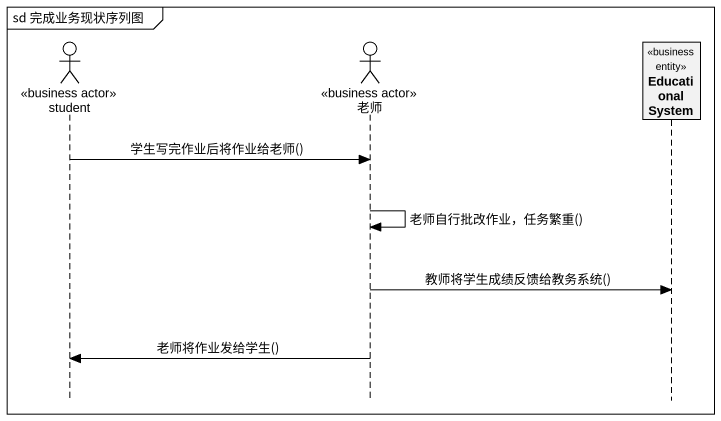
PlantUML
@startuml
mainframe sd 完成业务现状序列图
hide footbox
actor student <<business actor>>
actor 老师 <<business actor>>
participant "Educational System" as Educational_System <<business entity>>

student -> 老师 : 学生写完作业后将作业给老师()
老师 -> 老师 : 老师自行批改作业，任务繁重()
老师 -> Educational_System : 教师将学生成绩反馈给教务系统()
老师 -> student : 老师将作业发给学生()
@enduml
